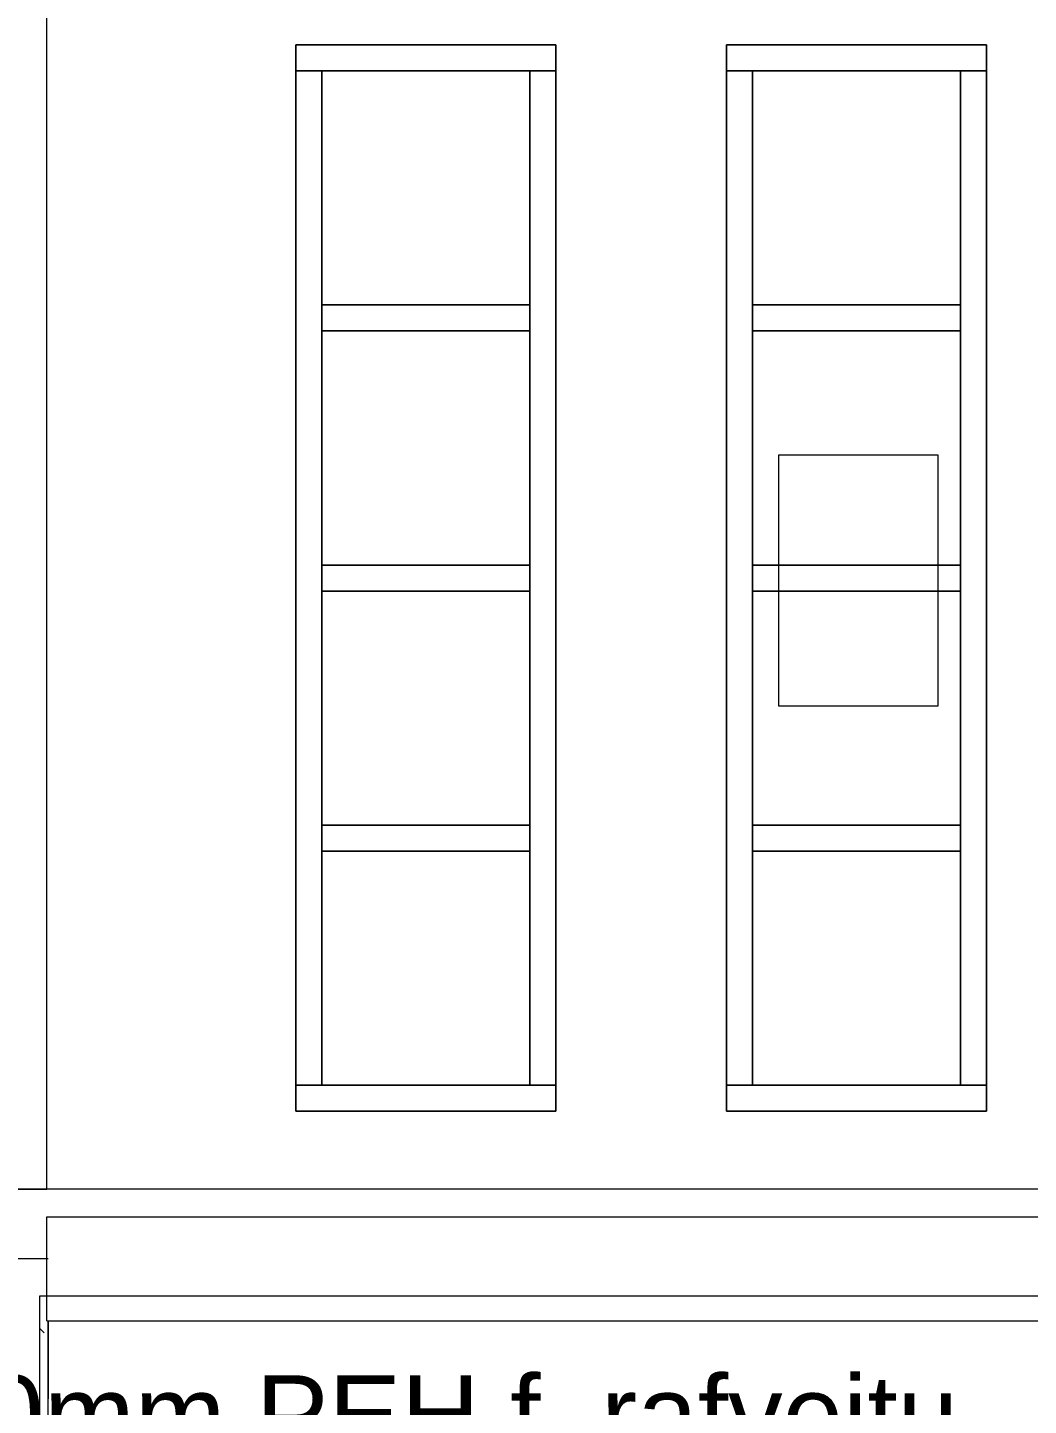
# Model space of a CAD drawing. Header units: millimetres. Extents: x -242231 to 419123, y -2399 to 525285.
# Drawn here: x -105742 to -103817, y 66910 to 69559 of the extents above; entities that cross this region are included whole.
import ezdxf

# ---------------------------------------------------------------- set-up
doc = ezdxf.new("R2010")
doc.units = ezdxf.units.MM
doc.layers.add('R-TAKN', color=7, linetype='Continuous', lineweight=25)
doc.styles.get("Standard").update_dxf_attribs({"font": 'arial.ttf'})

msp = doc.modelspace()

# ---------------------------------------------------------------- linework, layer by layer
at = {"color": 252, "linetype": 'Continuous', "lineweight": 18}
for p, q in [((-105704.589, 67325.63), (-105704.589, 70601.882)), ((-105225.83, 69525.63), (-104725.83, 69525.63)), ((-105225.83, 67475.63), (-105225.83, 69525.63)), ((-104725.83, 69525.63), (-104725.83, 67475.63)), ((-104397.874, 67475.63), (-104397.874, 69525.63)), ((-104397.874, 69525.63), (-103897.874, 69525.63)), ((-103897.874, 69525.63), (-103897.874, 67475.63)), ((-105175.83, 69475.63), (-105175.83, 67525.63)), ((-104775.83, 69475.63), (-105175.83, 69475.63)), ((-104775.83, 67525.63), (-104775.83, 69475.63)), ((-104347.874, 69475.63), (-104347.874, 67525.63)), ((-103947.874, 69475.63), (-104347.874, 69475.63)), ((-103947.874, 67525.63), (-103947.874, 69475.63)), ((-105175.83, 69025.63), (-104775.83, 69025.63)), ((-104347.874, 69025.63), (-103947.874, 69025.63)), ((-104775.83, 68975.63), (-105175.83, 68975.63)), ((-103947.874, 68975.63), (-104347.874, 68975.63)), ((-104297.452, 68737.224), (-103991.37, 68737.224)), ((-104297.452, 68254.295), (-104297.452, 68737.224)), ((-103991.37, 68737.224), (-103991.37, 68254.295)), ((-105175.83, 68525.63), (-104775.83, 68525.63)), ((-104347.874, 68525.63), (-103947.874, 68525.63)), ((-104775.83, 68475.63), (-105175.83, 68475.63)), ((-103947.874, 68475.63), (-104347.874, 68475.63)), ((-103991.37, 68254.295), (-104297.452, 68254.295)), ((-105175.83, 68025.63), (-104775.83, 68025.63)), ((-104347.874, 68025.63), (-103947.874, 68025.63)), ((-104775.83, 67975.63), (-105175.83, 67975.63)), ((-103947.874, 67975.63), (-104347.874, 67975.63)), ((-105175.83, 67525.63), (-104775.83, 67525.63)), ((-104347.874, 67525.63), (-103947.874, 67525.63)), ((-104725.83, 67475.63), (-105225.83, 67475.63)), ((-103897.874, 67475.63), (-104397.874, 67475.63)), ((-105764.589, 67325.63), (-105704.589, 67325.63)), ((-103459.017, 67325.63), (-105704.589, 67325.63)), ((-105704.589, 67272.474), (-95272.724, 67272.474)), ((-105704.589, 67072.474), (-105704.589, 67272.474)), ((-113763.771, 67192.43), (-105702.37, 67192.43)), ((-98114.798, 67120.418), (-105719.259, 67120.418)), ((-105719.259, 67120.418), (-105719.259, 66399.894)), ((-105704.589, 67072.474), (-95272.724, 67072.474)), ((-105702.176, 66922.48), (-105702.176, 67072.474)), ((-105702.145, 66322.48), (-105702.145, 67072.474)), ((-105710.219, 67049.859), (-105719.259, 67058.899))]:
    msp.add_line(p, q, dxfattribs=at)
at = {"color": 252, "lineweight": 18}
for p, q in [((-104725.83, 69525.63), (-105225.83, 69525.63)), ((-105225.83, 69525.63), (-105225.83, 69475.63)), ((-104725.83, 69475.63), (-104725.83, 69525.63)), ((-103897.874, 69525.63), (-104397.874, 69525.63)), ((-104397.874, 69525.63), (-104397.874, 69475.63)), ((-103897.874, 69475.63), (-103897.874, 69525.63)), ((-105175.83, 69475.63), (-105225.83, 69475.63)), ((-105225.83, 69475.63), (-105225.83, 67525.63)), ((-105225.83, 69475.63), (-105175.83, 69475.63)), ((-105175.83, 67525.63), (-105175.83, 69475.63)), ((-105175.83, 69475.63), (-104775.83, 69475.63)), ((-104775.83, 69475.63), (-105175.83, 69475.63)), ((-105175.83, 69475.63), (-105175.83, 69025.63)), ((-104725.83, 69475.63), (-104775.83, 69475.63)), ((-104775.83, 69475.63), (-104775.83, 67525.63)), ((-104775.83, 69475.63), (-104725.83, 69475.63)), ((-104775.83, 69025.63), (-104775.83, 69475.63)), ((-104725.83, 67525.63), (-104725.83, 69475.63)), ((-104397.874, 69475.63), (-104347.874, 69475.63)), ((-104347.874, 69475.63), (-104397.874, 69475.63)), ((-104397.874, 69475.63), (-104397.874, 67525.63)), ((-104347.874, 69475.63), (-103947.874, 69475.63)), ((-104347.874, 67525.63), (-104347.874, 69475.63)), ((-103947.874, 69475.63), (-104347.874, 69475.63)), ((-104347.874, 69475.63), (-104347.874, 69025.63)), ((-103947.874, 69475.63), (-103897.874, 69475.63)), ((-103897.874, 69475.63), (-103947.874, 69475.63)), ((-103947.874, 69475.63), (-103947.874, 67525.63)), ((-103947.874, 69025.63), (-103947.874, 69475.63)), ((-103897.874, 67525.63), (-103897.874, 69475.63)), ((-104775.83, 69025.63), (-105175.83, 69025.63)), ((-105175.83, 69025.63), (-105175.83, 68975.63)), ((-105175.83, 69025.63), (-104775.83, 69025.63)), ((-104775.83, 68975.63), (-104775.83, 69025.63)), ((-103947.874, 69025.63), (-104347.874, 69025.63)), ((-104347.874, 69025.63), (-104347.874, 68975.63)), ((-104347.874, 69025.63), (-103947.874, 69025.63)), ((-103947.874, 68975.63), (-103947.874, 69025.63)), ((-105175.83, 68975.63), (-104775.83, 68975.63)), ((-104775.83, 68975.63), (-105175.83, 68975.63)), ((-105175.83, 68975.63), (-105175.83, 68525.63)), ((-104775.83, 68525.63), (-104775.83, 68975.63)), ((-104347.874, 68975.63), (-103947.874, 68975.63)), ((-103947.874, 68975.63), (-104347.874, 68975.63)), ((-104347.874, 68975.63), (-104347.874, 68525.63)), ((-103947.874, 68525.63), (-103947.874, 68975.63)), ((-104775.83, 68525.63), (-105175.83, 68525.63)), ((-105175.83, 68525.63), (-105175.83, 68475.63)), ((-105175.83, 68525.63), (-104775.83, 68525.63)), ((-104775.83, 68475.63), (-104775.83, 68525.63)), ((-103947.874, 68525.63), (-104347.874, 68525.63)), ((-104347.874, 68525.63), (-104347.874, 68475.63)), ((-104347.874, 68525.63), (-103947.874, 68525.63)), ((-103947.874, 68475.63), (-103947.874, 68525.63)), ((-105175.83, 68475.63), (-104775.83, 68475.63)), ((-104775.83, 68475.63), (-105175.83, 68475.63)), ((-105175.83, 68475.63), (-105175.83, 68025.63)), ((-104775.83, 68025.63), (-104775.83, 68475.63)), ((-104347.874, 68475.63), (-103947.874, 68475.63)), ((-103947.874, 68475.63), (-104347.874, 68475.63)), ((-104347.874, 68475.63), (-104347.874, 68025.63)), ((-103947.874, 68025.63), (-103947.874, 68475.63)), ((-104775.83, 68025.63), (-105175.83, 68025.63)), ((-105175.83, 68025.63), (-105175.83, 67975.63)), ((-105175.83, 68025.63), (-104775.83, 68025.63)), ((-104775.83, 67975.63), (-104775.83, 68025.63)), ((-103947.874, 68025.63), (-104347.874, 68025.63)), ((-104347.874, 68025.63), (-104347.874, 67975.63)), ((-104347.874, 68025.63), (-103947.874, 68025.63)), ((-103947.874, 67975.63), (-103947.874, 68025.63)), ((-105175.83, 67975.63), (-104775.83, 67975.63)), ((-104775.83, 67975.63), (-105175.83, 67975.63)), ((-105175.83, 67975.63), (-105175.83, 67525.63)), ((-104775.83, 67525.63), (-104775.83, 67975.63)), ((-104347.874, 67975.63), (-103947.874, 67975.63)), ((-103947.874, 67975.63), (-104347.874, 67975.63)), ((-104347.874, 67975.63), (-104347.874, 67525.63)), ((-103947.874, 67525.63), (-103947.874, 67975.63)), ((-105225.83, 67525.63), (-105175.83, 67525.63)), ((-105175.83, 67525.63), (-105225.83, 67525.63)), ((-105225.83, 67525.63), (-105225.83, 67475.63)), ((-104775.83, 67525.63), (-105175.83, 67525.63)), ((-105175.83, 67525.63), (-104775.83, 67525.63)), ((-104775.83, 67525.63), (-104725.83, 67525.63)), ((-104725.83, 67525.63), (-104775.83, 67525.63)), ((-104725.83, 67475.63), (-104725.83, 67525.63)), ((-104347.874, 67525.63), (-104397.874, 67525.63)), ((-104397.874, 67525.63), (-104397.874, 67475.63)), ((-104397.874, 67525.63), (-104347.874, 67525.63)), ((-103947.874, 67525.63), (-104347.874, 67525.63)), ((-104347.874, 67525.63), (-103947.874, 67525.63)), ((-103897.874, 67525.63), (-103947.874, 67525.63)), ((-103947.874, 67525.63), (-103897.874, 67525.63)), ((-103897.874, 67475.63), (-103897.874, 67525.63)), ((-105225.83, 67475.63), (-104725.83, 67475.63)), ((-104397.874, 67475.63), (-103897.874, 67475.63)), ((-97558.477, 67325.63), (-105764.585, 67325.63)), ((-105704.589, 67192.43), (-105704.589, 67272.474)), ((-105704.589, 67272.474), (-97558.477, 67272.474)), ((-105764.585, 67192.43), (-105704.589, 67192.43)), ((-105702.145, 67072.474), (-105702.176, 67072.474)), ((-105702.176, 67072.474), (-105702.176, 66922.48)), ((-105702.145, 66922.48), (-105702.145, 67072.474)), ((-105702.176, 66922.48), (-105702.145, 66922.48))]:
    msp.add_line(p, q, dxfattribs=at)

# ---------------------------------------------------------------- texts
at = {"layer": 'R-TAKN', "color": 7, "linetype": 'Continuous', "insert": (-105943.394, 66815.826), "char_height": 150, "width": 3497.19512, "attachment_point": 7}
msp.add_mtext('50mm PEH f. rafveitu ', dxfattribs=at)

doc.saveas('drawing.dxf')
